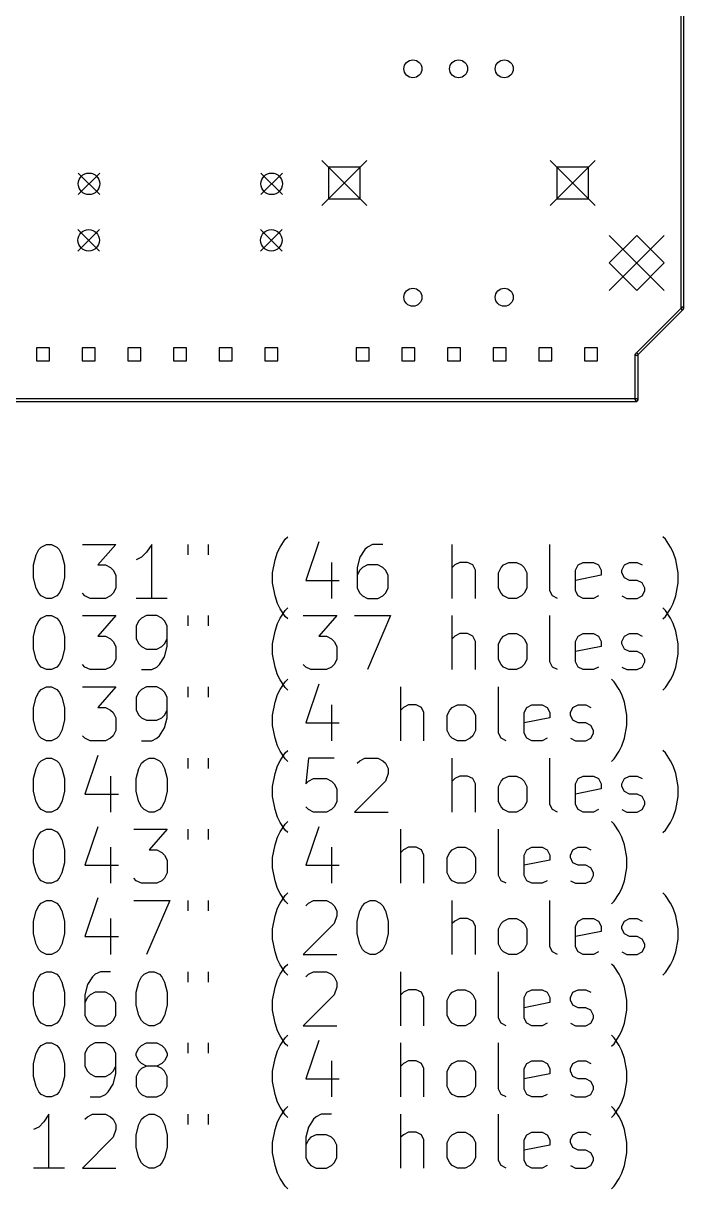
# Model space of a CAD drawing. Extents: x 108 to 190, y -170 to -37.
# Drawn here: x 142.9 to 179.7, y -170.2 to -105.4 of the extents above; entities that cross this region are included whole.
import ezdxf

# ---------------------------------------------------------------- set-up
doc = ezdxf.new("R2010")
doc.units = 0
doc.header["$MEASUREMENT"] = 0
doc.layers.add('BLACK', color=7, linetype='CONTINUOUS')

msp = doc.modelspace()

# ---------------------------------------------------------------- linework, layer by layer
at = {"layer": 'Black'}
for p, q in [((179.503, -121.285), (179.503, -88.519)), ((179.653, -121.285), (179.653, -88.519)), ((159.532, -113.05), (162.032, -115.55)), ((162.032, -113.05), (159.532, -115.55)), ((172.232, -113.05), (174.732, -115.55)), ((174.732, -113.05), (172.232, -115.55)), ((145.978, -113.745), (147.178, -114.945)), ((147.178, -113.745), (145.978, -114.945)), ((156.138, -113.745), (157.338, -114.945)), ((157.338, -113.745), (156.138, -114.945)), ((161.666, -113.416), (159.898, -113.416)), ((159.898, -113.416), (159.898, -115.184)), ((161.666, -115.184), (161.666, -113.416)), ((174.366, -113.416), (172.598, -113.416)), ((172.598, -113.416), (172.598, -115.184)), ((174.366, -115.184), (174.366, -113.416)), ((159.898, -115.184), (161.666, -115.184)), ((172.598, -115.184), (174.366, -115.184)), ((145.958, -116.885), (147.158, -118.085)), ((147.158, -116.885), (145.958, -118.085)), ((156.118, -116.885), (157.318, -118.085)), ((157.318, -116.885), (156.118, -118.085)), ((175.514, -117.221), (178.562, -120.269)), ((178.562, -117.221), (175.514, -120.269)), ((177.038, -117.221), (175.514, -118.745)), ((178.562, -118.745), (177.038, -117.221)), ((175.514, -118.745), (177.038, -120.269)), ((177.038, -120.269), (178.562, -118.745)), ((176.985, -123.772), (179.525, -121.232)), ((177.091, -123.878), (179.631, -121.338)), ((144.377, -123.466), (143.659, -123.466)), ((143.659, -123.466), (143.659, -124.184)), ((144.377, -124.184), (144.377, -123.466)), ((146.917, -123.466), (146.199, -123.466)), ((146.199, -123.466), (146.199, -124.184)), ((146.917, -124.184), (146.917, -123.466)), ((149.457, -123.466), (148.739, -123.466)), ((148.739, -123.466), (148.739, -124.184)), ((149.457, -124.184), (149.457, -123.466)), ((151.997, -123.466), (151.279, -123.466)), ((151.279, -123.466), (151.279, -124.184)), ((151.997, -124.184), (151.997, -123.466)), ((154.537, -123.466), (153.819, -123.466)), ((153.819, -123.466), (153.819, -124.184)), ((154.537, -124.184), (154.537, -123.466)), ((157.077, -123.466), (156.359, -123.466)), ((156.359, -123.466), (156.359, -124.184)), ((157.077, -124.184), (157.077, -123.466)), ((162.157, -123.466), (161.439, -123.466)), ((161.439, -123.466), (161.439, -124.184)), ((162.157, -124.184), (162.157, -123.466)), ((164.697, -123.466), (163.979, -123.466)), ((163.979, -123.466), (163.979, -124.184)), ((164.697, -124.184), (164.697, -123.466)), ((167.237, -123.466), (166.519, -123.466)), ((166.519, -123.466), (166.519, -124.184)), ((167.237, -124.184), (167.237, -123.466)), ((169.777, -123.466), (169.059, -123.466)), ((169.059, -123.466), (169.059, -124.184)), ((169.777, -124.184), (169.777, -123.466)), ((172.317, -123.466), (171.599, -123.466)), ((171.599, -123.466), (171.599, -124.184)), ((172.317, -124.184), (172.317, -123.466)), ((174.857, -123.466), (174.139, -123.466)), ((174.139, -123.466), (174.139, -124.184)), ((174.857, -124.184), (174.857, -123.466)), ((143.659, -124.184), (144.377, -124.184)), ((146.199, -124.184), (146.917, -124.184)), ((148.739, -124.184), (149.457, -124.184)), ((151.279, -124.184), (151.997, -124.184)), ((153.819, -124.184), (154.537, -124.184)), ((156.359, -124.184), (157.077, -124.184)), ((161.439, -124.184), (162.157, -124.184)), ((163.979, -124.184), (164.697, -124.184)), ((166.519, -124.184), (167.237, -124.184)), ((169.059, -124.184), (169.777, -124.184)), ((171.599, -124.184), (172.317, -124.184)), ((174.139, -124.184), (174.857, -124.184)), ((176.963, -126.365), (176.963, -123.825)), ((177.113, -126.365), (177.113, -123.825)), ((110.998, -126.29), (177.038, -126.29)), ((110.998, -126.44), (177.038, -126.44)), ((157.209, -134.54), (157.494, -134.111)), ((157.494, -134.111), (157.637, -133.969)), ((178.637, -134.111), (178.494, -133.969)), ((178.923, -134.54), (178.637, -134.111)), ((143.637, -134.969), (143.78, -134.683)), ((143.78, -134.683), (143.923, -134.54)), ((143.923, -134.54), (144.209, -134.397)), ((144.209, -134.397), (144.494, -134.397)), ((144.494, -134.397), (144.78, -134.54)), ((144.78, -134.54), (144.923, -134.683)), ((144.923, -134.683), (145.066, -134.969)), ((146.209, -134.397), (148.066, -134.397)), ((148.066, -134.397), (147.066, -135.54)), ((150.066, -134.397), (149.78, -134.826)), ((150.066, -137.397), (150.066, -134.397)), ((152.066, -134.397), (152.066, -134.969)), ((153.209, -134.397), (153.209, -134.969)), ((157.066, -134.826), (157.209, -134.54)), ((159.352, -134.254), (158.637, -136.397)), ((161.923, -134.683), (161.637, -135.111)), ((162.066, -134.54), (161.923, -134.683)), ((162.352, -134.397), (162.066, -134.54)), ((162.923, -134.397), (162.352, -134.397)), ((166.78, -137.397), (166.78, -134.397)), ((172.209, -136.969), (172.209, -134.397)), ((179.066, -134.826), (178.923, -134.54)), ((143.494, -135.54), (143.637, -134.969)), ((145.066, -134.969), (145.209, -135.54)), ((149.494, -135.111), (149.209, -135.254)), ((149.78, -134.826), (149.494, -135.111)), ((156.78, -135.969), (156.923, -135.254)), ((156.923, -135.254), (157.066, -134.826)), ((160.066, -135.397), (160.066, -137.397)), ((161.637, -135.111), (161.494, -135.683)), ((167.209, -135.397), (166.923, -135.54)), ((167.637, -135.397), (167.209, -135.397)), ((167.923, -135.54), (167.637, -135.397)), ((169.637, -135.54), (169.923, -135.397)), ((169.923, -135.397), (170.352, -135.397)), ((170.352, -135.397), (170.637, -135.54)), ((173.78, -135.54), (174.066, -135.397)), ((174.066, -135.397), (174.637, -135.397)), ((174.637, -135.397), (174.923, -135.54)), ((176.352, -135.54), (176.637, -135.397)), ((176.637, -135.397), (177.066, -135.397)), ((177.066, -135.397), (177.352, -135.54)), ((179.209, -135.254), (179.066, -134.826)), ((179.352, -135.969), (179.209, -135.254)), ((143.494, -136.254), (143.494, -135.54)), ((145.209, -135.54), (145.209, -136.254)), ((147.066, -135.54), (147.494, -135.54)), ((147.494, -135.54), (147.78, -135.683)), ((147.78, -135.683), (147.923, -135.826)), ((147.923, -135.826), (148.066, -136.111)), ((156.78, -136.54), (156.78, -135.969)), ((161.494, -135.683), (161.494, -136.826)), ((161.637, -135.826), (161.494, -136.111)), ((161.78, -135.683), (161.637, -135.826)), ((162.066, -135.54), (161.78, -135.683)), ((162.637, -135.54), (162.066, -135.54)), ((162.923, -135.683), (162.637, -135.54)), ((163.066, -135.826), (162.923, -135.683)), ((163.209, -136.111), (163.066, -135.826)), ((166.923, -135.54), (166.78, -135.683)), ((168.066, -135.826), (167.923, -135.54)), ((168.066, -137.397), (168.066, -135.826)), ((169.352, -135.969), (169.494, -135.683)), ((169.352, -136.826), (169.352, -135.969)), ((169.494, -135.683), (169.637, -135.54)), ((170.637, -135.54), (170.78, -135.683)), ((170.78, -135.683), (170.923, -135.969)), ((170.923, -135.969), (170.923, -136.826)), ((173.637, -135.826), (173.78, -135.54)), ((173.637, -136.969), (173.637, -135.826)), ((174.923, -135.54), (175.066, -135.826)), ((175.066, -135.826), (175.066, -136.111)), ((176.209, -135.826), (176.352, -135.54)), ((176.209, -135.969), (176.209, -135.826)), ((176.352, -136.254), (176.209, -135.969)), ((179.352, -136.54), (179.352, -135.969)), ((143.637, -136.826), (143.494, -136.254)), ((145.209, -136.254), (145.066, -136.826)), ((148.066, -136.111), (148.066, -136.826)), ((156.923, -137.254), (156.78, -136.54)), ((158.637, -136.397), (160.494, -136.397)), ((163.209, -136.826), (163.209, -136.111)), ((175.066, -136.111), (173.637, -136.397)), ((176.637, -136.397), (176.352, -136.254)), ((177.066, -136.397), (176.637, -136.397)), ((177.352, -136.54), (177.066, -136.397)), ((177.494, -136.826), (177.352, -136.54)), ((179.209, -137.254), (179.352, -136.54)), ((143.78, -137.111), (143.637, -136.826)), ((143.923, -137.254), (143.78, -137.111)), ((144.209, -137.397), (143.923, -137.254)), ((144.78, -137.254), (144.494, -137.397)), ((144.923, -137.111), (144.78, -137.254)), ((145.066, -136.826), (144.923, -137.111)), ((146.352, -137.254), (146.209, -137.111)), ((146.637, -137.397), (146.352, -137.254)), ((147.78, -137.254), (147.494, -137.397)), ((147.923, -137.111), (147.78, -137.254)), ((148.066, -136.826), (147.923, -137.111)), ((157.066, -137.683), (156.923, -137.254)), ((161.494, -136.826), (161.637, -137.111)), ((161.637, -137.111), (161.78, -137.254)), ((161.78, -137.254), (162.066, -137.397)), ((162.637, -137.397), (162.923, -137.254)), ((162.923, -137.254), (163.066, -137.111)), ((163.066, -137.111), (163.209, -136.826)), ((169.494, -137.111), (169.352, -136.826)), ((169.637, -137.254), (169.494, -137.111)), ((169.923, -137.397), (169.637, -137.254)), ((170.637, -137.254), (170.352, -137.397)), ((170.78, -137.111), (170.637, -137.254)), ((170.923, -136.826), (170.78, -137.111)), ((172.352, -137.254), (172.209, -136.969)), ((172.637, -137.397), (172.352, -137.254)), ((173.78, -137.254), (173.637, -136.969)), ((174.066, -137.397), (173.78, -137.254)), ((174.923, -137.254), (174.637, -137.397)), ((176.209, -137.254), (176.494, -137.397)), ((177.066, -137.397), (177.352, -137.254)), ((177.352, -137.254), (177.494, -136.969)), ((177.494, -136.969), (177.494, -136.826)), ((179.066, -137.683), (179.209, -137.254)), ((144.494, -137.397), (144.209, -137.397)), ((147.494, -137.397), (146.637, -137.397)), ((150.923, -137.397), (149.209, -137.397)), ((157.209, -137.969), (157.066, -137.683)), ((157.494, -138.397), (157.209, -137.969)), ((157.494, -138.071), (157.637, -137.929)), ((162.066, -137.397), (162.637, -137.397)), ((170.352, -137.397), (169.923, -137.397)), ((174.637, -137.397), (174.066, -137.397)), ((176.494, -137.397), (177.066, -137.397)), ((178.637, -138.071), (178.494, -137.929)), ((178.637, -138.397), (178.923, -137.969)), ((178.923, -137.969), (179.066, -137.683)), ((143.637, -138.929), (143.78, -138.643)), ((143.78, -138.643), (143.923, -138.5)), ((143.923, -138.5), (144.209, -138.357)), ((144.209, -138.357), (144.494, -138.357)), ((144.494, -138.357), (144.78, -138.5)), ((144.78, -138.5), (144.923, -138.643)), ((144.923, -138.643), (145.066, -138.929)), ((146.209, -138.357), (148.066, -138.357)), ((148.066, -138.357), (147.066, -139.5)), ((149.352, -138.643), (149.209, -138.929)), ((149.494, -138.5), (149.352, -138.643)), ((149.78, -138.357), (149.494, -138.5)), ((150.352, -138.357), (149.78, -138.357)), ((150.637, -138.5), (150.352, -138.357)), ((150.78, -138.643), (150.637, -138.5)), ((150.923, -138.929), (150.78, -138.643)), ((152.066, -138.357), (152.066, -138.929)), ((153.209, -138.357), (153.209, -138.929)), ((157.066, -138.786), (157.209, -138.5)), ((157.209, -138.5), (157.494, -138.071)), ((157.637, -138.54), (157.494, -138.397)), ((158.494, -138.357), (160.352, -138.357)), ((160.352, -138.357), (159.352, -139.5)), ((161.352, -138.357), (163.352, -138.357)), ((163.352, -138.357), (162.066, -141.357)), ((166.78, -141.357), (166.78, -138.357)), ((172.209, -140.929), (172.209, -138.357)), ((178.494, -138.54), (178.637, -138.397)), ((178.923, -138.5), (178.637, -138.071)), ((179.066, -138.786), (178.923, -138.5)), ((143.494, -139.5), (143.637, -138.929)), ((145.066, -138.929), (145.209, -139.5)), ((149.209, -138.929), (149.209, -139.643)), ((150.923, -140.071), (150.923, -138.929)), ((156.78, -139.929), (156.923, -139.214)), ((156.923, -139.214), (157.066, -138.786)), ((179.209, -139.214), (179.066, -138.786)), ((179.352, -139.929), (179.209, -139.214)), ((143.494, -140.214), (143.494, -139.5)), ((145.209, -139.5), (145.209, -140.214)), ((147.066, -139.5), (147.494, -139.5)), ((147.494, -139.5), (147.78, -139.643)), ((147.78, -139.643), (147.923, -139.786)), ((147.923, -139.786), (148.066, -140.071)), ((149.209, -139.643), (149.352, -139.929)), ((149.352, -139.929), (149.494, -140.071)), ((150.637, -140.071), (150.78, -139.929)), ((150.78, -139.929), (150.923, -139.643)), ((156.78, -140.5), (156.78, -139.929)), ((159.352, -139.5), (159.78, -139.5)), ((159.78, -139.5), (160.066, -139.643)), ((160.066, -139.643), (160.209, -139.786)), ((160.209, -139.786), (160.352, -140.071)), ((166.923, -139.5), (166.78, -139.643)), ((167.209, -139.357), (166.923, -139.5)), ((167.637, -139.357), (167.209, -139.357)), ((167.923, -139.5), (167.637, -139.357)), ((168.066, -139.786), (167.923, -139.5)), ((168.066, -141.357), (168.066, -139.786)), ((169.352, -139.929), (169.494, -139.643)), ((169.352, -140.786), (169.352, -139.929)), ((169.494, -139.643), (169.637, -139.5)), ((169.637, -139.5), (169.923, -139.357)), ((169.923, -139.357), (170.352, -139.357)), ((170.352, -139.357), (170.637, -139.5)), ((170.637, -139.5), (170.78, -139.643)), ((170.78, -139.643), (170.923, -139.929)), ((170.923, -139.929), (170.923, -140.786)), ((173.637, -139.786), (173.78, -139.5)), ((173.637, -140.929), (173.637, -139.786)), ((173.78, -139.5), (174.066, -139.357)), ((174.066, -139.357), (174.637, -139.357)), ((174.637, -139.357), (174.923, -139.5)), ((174.923, -139.5), (175.066, -139.786)), ((175.066, -139.786), (175.066, -140.071)), ((176.209, -139.786), (176.352, -139.5)), ((176.209, -139.929), (176.209, -139.786)), ((176.352, -140.214), (176.209, -139.929)), ((176.352, -139.5), (176.637, -139.357)), ((176.637, -139.357), (177.066, -139.357)), ((177.066, -139.357), (177.352, -139.5)), ((179.352, -140.5), (179.352, -139.929)), ((143.637, -140.786), (143.494, -140.214)), ((145.209, -140.214), (145.066, -140.786)), ((148.066, -140.071), (148.066, -140.786)), ((149.494, -140.071), (149.78, -140.214)), ((149.78, -140.214), (150.352, -140.214)), ((150.352, -140.214), (150.637, -140.071)), ((150.78, -140.643), (150.923, -140.071)), ((156.923, -141.214), (156.78, -140.5)), ((160.352, -140.071), (160.352, -140.786)), ((175.066, -140.071), (173.637, -140.357)), ((176.637, -140.357), (176.352, -140.214)), ((177.066, -140.357), (176.637, -140.357)), ((177.352, -140.5), (177.066, -140.357)), ((177.494, -140.786), (177.352, -140.5)), ((179.209, -141.214), (179.352, -140.5)), ((143.78, -141.071), (143.637, -140.786)), ((143.923, -141.214), (143.78, -141.071)), ((144.209, -141.357), (143.923, -141.214)), ((144.78, -141.214), (144.494, -141.357)), ((144.923, -141.071), (144.78, -141.214)), ((145.066, -140.786), (144.923, -141.071)), ((146.352, -141.214), (146.209, -141.071)), ((146.637, -141.357), (146.352, -141.214)), ((147.78, -141.214), (147.494, -141.357)), ((147.923, -141.071), (147.78, -141.214)), ((148.066, -140.786), (147.923, -141.071)), ((150.066, -141.357), (150.352, -141.214)), ((150.352, -141.214), (150.494, -141.071)), ((150.494, -141.071), (150.78, -140.643)), ((157.066, -141.643), (156.923, -141.214)), ((158.637, -141.214), (158.494, -141.071)), ((158.923, -141.357), (158.637, -141.214)), ((160.066, -141.214), (159.78, -141.357)), ((160.209, -141.071), (160.066, -141.214)), ((160.352, -140.786), (160.209, -141.071)), ((169.494, -141.071), (169.352, -140.786)), ((169.637, -141.214), (169.494, -141.071)), ((169.923, -141.357), (169.637, -141.214)), ((170.637, -141.214), (170.352, -141.357)), ((170.78, -141.071), (170.637, -141.214)), ((170.923, -140.786), (170.78, -141.071)), ((172.352, -141.214), (172.209, -140.929)), ((172.637, -141.357), (172.352, -141.214)), ((173.78, -141.214), (173.637, -140.929)), ((174.066, -141.357), (173.78, -141.214)), ((174.923, -141.214), (174.637, -141.357)), ((176.209, -141.214), (176.494, -141.357)), ((177.066, -141.357), (177.352, -141.214)), ((177.352, -141.214), (177.494, -140.929)), ((177.494, -140.929), (177.494, -140.786)), ((179.066, -141.643), (179.209, -141.214)), ((144.494, -141.357), (144.209, -141.357)), ((147.494, -141.357), (146.637, -141.357)), ((149.494, -141.357), (150.066, -141.357)), ((157.209, -141.929), (157.066, -141.643)), ((157.494, -142.031), (157.637, -141.889)), ((159.78, -141.357), (158.923, -141.357)), ((170.352, -141.357), (169.923, -141.357)), ((174.637, -141.357), (174.066, -141.357)), ((175.78, -142.031), (175.637, -141.889)), ((176.494, -141.357), (177.066, -141.357)), ((178.923, -141.929), (179.066, -141.643)), ((143.78, -142.603), (143.923, -142.46)), ((143.923, -142.46), (144.209, -142.317)), ((144.209, -142.317), (144.494, -142.317)), ((144.494, -142.317), (144.78, -142.46)), ((144.78, -142.46), (144.923, -142.603)), ((146.209, -142.317), (148.066, -142.317)), ((148.066, -142.317), (147.066, -143.46)), ((149.494, -142.46), (149.352, -142.603)), ((149.78, -142.317), (149.494, -142.46)), ((150.352, -142.317), (149.78, -142.317)), ((150.637, -142.46), (150.352, -142.317)), ((150.78, -142.603), (150.637, -142.46)), ((152.066, -142.317), (152.066, -142.889)), ((153.209, -142.317), (153.209, -142.889)), ((157.066, -142.746), (157.209, -142.46)), ((157.494, -142.357), (157.209, -141.929)), ((157.209, -142.46), (157.494, -142.031)), ((157.637, -142.5), (157.494, -142.357)), ((159.352, -142.174), (158.637, -144.317)), ((163.923, -145.317), (163.923, -142.317)), ((169.352, -144.889), (169.352, -142.317)), ((176.066, -142.46), (175.78, -142.031)), ((176.209, -142.746), (176.066, -142.46)), ((178.494, -142.5), (178.637, -142.357)), ((178.637, -142.357), (178.923, -141.929)), ((143.494, -143.46), (143.637, -142.889)), ((143.637, -142.889), (143.78, -142.603)), ((144.923, -142.603), (145.066, -142.889)), ((145.066, -142.889), (145.209, -143.46)), ((149.352, -142.603), (149.209, -142.889)), ((149.209, -142.889), (149.209, -143.603)), ((150.923, -142.889), (150.78, -142.603)), ((150.923, -144.031), (150.923, -142.889)), ((156.78, -143.889), (156.923, -143.174)), ((156.923, -143.174), (157.066, -142.746)), ((176.352, -143.174), (176.209, -142.746)), ((176.494, -143.889), (176.352, -143.174)), ((143.494, -144.174), (143.494, -143.46)), ((145.209, -143.46), (145.209, -144.174)), ((147.066, -143.46), (147.494, -143.46)), ((147.494, -143.46), (147.78, -143.603)), ((147.78, -143.603), (147.923, -143.746)), ((147.923, -143.746), (148.066, -144.031)), ((149.209, -143.603), (149.352, -143.889)), ((150.78, -143.889), (150.923, -143.603)), ((160.066, -143.317), (160.066, -145.317)), ((164.066, -143.46), (163.923, -143.603)), ((164.352, -143.317), (164.066, -143.46)), ((164.78, -143.317), (164.352, -143.317)), ((165.066, -143.46), (164.78, -143.317)), ((165.209, -143.746), (165.066, -143.46)), ((165.209, -145.317), (165.209, -143.746)), ((166.494, -143.889), (166.637, -143.603)), ((166.637, -143.603), (166.78, -143.46)), ((166.78, -143.46), (167.066, -143.317)), ((167.066, -143.317), (167.494, -143.317)), ((167.494, -143.317), (167.78, -143.46)), ((167.78, -143.46), (167.923, -143.603)), ((167.923, -143.603), (168.066, -143.889)), ((170.78, -143.746), (170.923, -143.46)), ((170.78, -144.889), (170.78, -143.746)), ((170.923, -143.46), (171.209, -143.317)), ((171.209, -143.317), (171.78, -143.317)), ((171.78, -143.317), (172.066, -143.46)), ((172.066, -143.46), (172.209, -143.746)), ((172.209, -143.746), (172.209, -144.031)), ((173.352, -143.746), (173.494, -143.46)), ((173.352, -143.889), (173.352, -143.746)), ((173.494, -143.46), (173.78, -143.317)), ((173.78, -143.317), (174.209, -143.317)), ((174.209, -143.317), (174.494, -143.46)), ((143.637, -144.746), (143.494, -144.174)), ((145.209, -144.174), (145.066, -144.746)), ((148.066, -144.031), (148.066, -144.746)), ((149.352, -143.889), (149.494, -144.031)), ((149.494, -144.031), (149.78, -144.174)), ((149.78, -144.174), (150.352, -144.174)), ((150.352, -144.174), (150.637, -144.031)), ((150.637, -144.031), (150.78, -143.889)), ((150.78, -144.603), (150.923, -144.031)), ((156.78, -144.46), (156.78, -143.889)), ((156.923, -145.174), (156.78, -144.46)), ((158.637, -144.317), (160.494, -144.317)), ((166.494, -144.746), (166.494, -143.889)), ((168.066, -143.889), (168.066, -144.746)), ((172.209, -144.031), (170.78, -144.317)), ((173.494, -144.174), (173.352, -143.889)), ((173.78, -144.317), (173.494, -144.174)), ((174.209, -144.317), (173.78, -144.317)), ((174.494, -144.46), (174.209, -144.317)), ((174.637, -144.746), (174.494, -144.46)), ((176.352, -145.174), (176.494, -144.46)), ((176.494, -144.46), (176.494, -143.889)), ((143.78, -145.031), (143.637, -144.746)), ((143.923, -145.174), (143.78, -145.031)), ((144.923, -145.031), (144.78, -145.174)), ((145.066, -144.746), (144.923, -145.031)), ((146.352, -145.174), (146.209, -145.031)), ((147.923, -145.031), (147.78, -145.174)), ((148.066, -144.746), (147.923, -145.031)), ((150.352, -145.174), (150.494, -145.031)), ((150.494, -145.031), (150.78, -144.603)), ((166.637, -145.031), (166.494, -144.746)), ((166.78, -145.174), (166.637, -145.031)), ((167.923, -145.031), (167.78, -145.174)), ((168.066, -144.746), (167.923, -145.031)), ((169.494, -145.174), (169.352, -144.889)), ((170.923, -145.174), (170.78, -144.889)), ((174.494, -145.174), (174.637, -144.889)), ((174.637, -144.889), (174.637, -144.746)), ((144.209, -145.317), (143.923, -145.174)), ((144.494, -145.317), (144.209, -145.317)), ((144.78, -145.174), (144.494, -145.317)), ((146.637, -145.317), (146.352, -145.174)), ((147.494, -145.317), (146.637, -145.317)), ((147.78, -145.174), (147.494, -145.317)), ((149.494, -145.317), (150.066, -145.317)), ((150.066, -145.317), (150.352, -145.174)), ((157.066, -145.603), (156.923, -145.174)), ((157.209, -145.889), (157.066, -145.603)), ((167.066, -145.317), (166.78, -145.174)), ((167.494, -145.317), (167.066, -145.317)), ((167.78, -145.174), (167.494, -145.317)), ((169.78, -145.317), (169.494, -145.174)), ((171.209, -145.317), (170.923, -145.174)), ((171.78, -145.317), (171.209, -145.317)), ((172.066, -145.174), (171.78, -145.317)), ((173.352, -145.174), (173.637, -145.317)), ((173.637, -145.317), (174.209, -145.317)), ((174.209, -145.317), (174.494, -145.174)), ((176.066, -145.889), (176.209, -145.603)), ((176.209, -145.603), (176.352, -145.174)), ((143.78, -146.563), (143.923, -146.42)), ((143.923, -146.42), (144.209, -146.277)), ((144.209, -146.277), (144.494, -146.277)), ((144.494, -146.277), (144.78, -146.42)), ((144.78, -146.42), (144.923, -146.563)), ((147.066, -146.134), (146.352, -148.277)), ((149.494, -146.563), (149.637, -146.42)), ((149.637, -146.42), (149.923, -146.277)), ((149.923, -146.277), (150.209, -146.277)), ((150.209, -146.277), (150.494, -146.42)), ((150.494, -146.42), (150.637, -146.563)), ((152.066, -146.277), (152.066, -146.849)), ((153.209, -146.277), (153.209, -146.849)), ((157.066, -146.706), (157.209, -146.42)), ((157.494, -146.317), (157.209, -145.889)), ((157.209, -146.42), (157.494, -145.991)), ((157.494, -145.991), (157.637, -145.849)), ((157.637, -146.46), (157.494, -146.317)), ((158.78, -146.277), (158.637, -147.706)), ((160.209, -146.277), (158.78, -146.277)), ((161.494, -146.563), (161.637, -146.42)), ((161.637, -146.42), (161.923, -146.277)), ((161.923, -146.277), (162.637, -146.277)), ((162.637, -146.277), (162.923, -146.42)), ((162.923, -146.42), (163.066, -146.563)), ((166.78, -149.277), (166.78, -146.277)), ((172.209, -148.849), (172.209, -146.277)), ((175.637, -146.46), (175.78, -146.317)), ((175.78, -146.317), (176.066, -145.889)), ((178.637, -145.991), (178.494, -145.849)), ((178.923, -146.42), (178.637, -145.991)), ((179.066, -146.706), (178.923, -146.42)), ((143.494, -147.42), (143.637, -146.849)), ((143.637, -146.849), (143.78, -146.563)), ((144.923, -146.563), (145.066, -146.849)), ((145.066, -146.849), (145.209, -147.42)), ((149.209, -147.42), (149.352, -146.849)), ((149.352, -146.849), (149.494, -146.563)), ((150.637, -146.563), (150.78, -146.849)), ((150.78, -146.849), (150.923, -147.42)), ((156.923, -147.134), (157.066, -146.706)), ((163.066, -146.563), (163.209, -146.849)), ((163.209, -146.849), (163.209, -147.134)), ((179.209, -147.134), (179.066, -146.706)), ((143.494, -148.134), (143.494, -147.42)), ((145.209, -147.42), (145.209, -148.134)), ((147.78, -147.277), (147.78, -149.277)), ((149.209, -148.134), (149.209, -147.42)), ((150.923, -147.42), (150.923, -148.134)), ((156.78, -147.849), (156.923, -147.134)), ((158.637, -147.706), (158.78, -147.563)), ((158.78, -147.563), (159.066, -147.42)), ((159.066, -147.42), (159.78, -147.42)), ((159.78, -147.42), (160.066, -147.563)), ((160.066, -147.563), (160.209, -147.706)), ((160.209, -147.706), (160.352, -147.991)), ((163.066, -147.563), (161.352, -149.277)), ((163.209, -147.134), (163.066, -147.563)), ((166.923, -147.42), (166.78, -147.563)), ((167.209, -147.277), (166.923, -147.42)), ((167.637, -147.277), (167.209, -147.277)), ((167.923, -147.42), (167.637, -147.277)), ((168.066, -147.706), (167.923, -147.42)), ((168.066, -149.277), (168.066, -147.706)), ((169.352, -147.849), (169.494, -147.563)), ((169.494, -147.563), (169.637, -147.42)), ((169.637, -147.42), (169.923, -147.277)), ((169.923, -147.277), (170.352, -147.277)), ((170.352, -147.277), (170.637, -147.42)), ((170.637, -147.42), (170.78, -147.563)), ((170.78, -147.563), (170.923, -147.849)), ((173.637, -147.706), (173.78, -147.42)), ((173.637, -148.849), (173.637, -147.706)), ((173.78, -147.42), (174.066, -147.277)), ((174.066, -147.277), (174.637, -147.277)), ((174.637, -147.277), (174.923, -147.42)), ((174.923, -147.42), (175.066, -147.706)), ((175.066, -147.706), (175.066, -147.991)), ((176.209, -147.706), (176.352, -147.42)), ((176.209, -147.849), (176.209, -147.706)), ((176.352, -147.42), (176.637, -147.277)), ((176.637, -147.277), (177.066, -147.277)), ((177.066, -147.277), (177.352, -147.42)), ((179.352, -147.849), (179.209, -147.134)), ((143.637, -148.706), (143.494, -148.134)), ((145.209, -148.134), (145.066, -148.706)), ((146.352, -148.277), (148.209, -148.277)), ((149.352, -148.706), (149.209, -148.134)), ((150.923, -148.134), (150.78, -148.706)), ((156.78, -148.42), (156.78, -147.849)), ((160.352, -147.991), (160.352, -148.706)), ((169.352, -148.706), (169.352, -147.849)), ((170.923, -147.849), (170.923, -148.706)), ((175.066, -147.991), (173.637, -148.277)), ((176.352, -148.134), (176.209, -147.849)), ((176.637, -148.277), (176.352, -148.134)), ((177.066, -148.277), (176.637, -148.277)), ((177.352, -148.42), (177.066, -148.277)), ((179.352, -148.42), (179.352, -147.849)), ((143.78, -148.991), (143.637, -148.706)), ((143.923, -149.134), (143.78, -148.991)), ((144.923, -148.991), (144.78, -149.134)), ((145.066, -148.706), (144.923, -148.991)), ((149.494, -148.991), (149.352, -148.706)), ((149.637, -149.134), (149.494, -148.991)), ((150.637, -148.991), (150.494, -149.134)), ((150.78, -148.706), (150.637, -148.991)), ((156.923, -149.134), (156.78, -148.42)), ((158.78, -149.134), (158.637, -148.991)), ((160.209, -148.991), (160.066, -149.134)), ((160.352, -148.706), (160.209, -148.991)), ((169.494, -148.991), (169.352, -148.706)), ((169.637, -149.134), (169.494, -148.991)), ((170.78, -148.991), (170.637, -149.134)), ((170.923, -148.706), (170.78, -148.991)), ((172.352, -149.134), (172.209, -148.849)), ((173.78, -149.134), (173.637, -148.849)), ((177.494, -148.706), (177.352, -148.42)), ((177.352, -149.134), (177.494, -148.849)), ((177.494, -148.849), (177.494, -148.706)), ((179.209, -149.134), (179.352, -148.42)), ((144.209, -149.277), (143.923, -149.134)), ((144.494, -149.277), (144.209, -149.277)), ((144.78, -149.134), (144.494, -149.277)), ((149.923, -149.277), (149.637, -149.134)), ((150.209, -149.277), (149.923, -149.277)), ((150.494, -149.134), (150.209, -149.277)), ((157.066, -149.563), (156.923, -149.134)), ((157.209, -149.849), (157.066, -149.563)), ((159.066, -149.277), (158.78, -149.134)), ((159.78, -149.277), (159.066, -149.277)), ((160.066, -149.134), (159.78, -149.277)), ((161.352, -149.277), (163.209, -149.277)), ((169.923, -149.277), (169.637, -149.134)), ((170.352, -149.277), (169.923, -149.277)), ((170.637, -149.134), (170.352, -149.277)), ((172.637, -149.277), (172.352, -149.134)), ((174.066, -149.277), (173.78, -149.134)), ((174.637, -149.277), (174.066, -149.277)), ((174.923, -149.134), (174.637, -149.277)), ((176.209, -149.134), (176.494, -149.277)), ((176.494, -149.277), (177.066, -149.277)), ((177.066, -149.277), (177.352, -149.134)), ((178.923, -149.849), (179.066, -149.563)), ((179.066, -149.563), (179.209, -149.134)), ((143.923, -150.38), (144.209, -150.237)), ((144.209, -150.237), (144.494, -150.237)), ((144.494, -150.237), (144.78, -150.38)), ((147.066, -150.094), (146.352, -152.237)), ((149.066, -150.237), (150.923, -150.237)), ((150.923, -150.237), (149.923, -151.38)), ((152.066, -150.237), (152.066, -150.809)), ((153.209, -150.237), (153.209, -150.809)), ((157.494, -150.277), (157.209, -149.849)), ((157.209, -150.38), (157.494, -149.951)), ((157.494, -149.951), (157.637, -149.809)), ((157.637, -150.42), (157.494, -150.277)), ((159.352, -150.094), (158.637, -152.237)), ((163.923, -153.237), (163.923, -150.237)), ((169.352, -152.809), (169.352, -150.237)), ((175.78, -149.951), (175.637, -149.809)), ((176.066, -150.38), (175.78, -149.951)), ((178.494, -150.42), (178.637, -150.277)), ((178.637, -150.277), (178.923, -149.849)), ((143.494, -151.38), (143.637, -150.809)), ((143.637, -150.809), (143.78, -150.523)), ((143.78, -150.523), (143.923, -150.38)), ((144.78, -150.38), (144.923, -150.523)), ((144.923, -150.523), (145.066, -150.809)), ((145.066, -150.809), (145.209, -151.38)), ((156.923, -151.094), (157.066, -150.666)), ((157.066, -150.666), (157.209, -150.38)), ((176.209, -150.666), (176.066, -150.38)), ((176.352, -151.094), (176.209, -150.666)), ((143.494, -152.094), (143.494, -151.38)), ((145.209, -151.38), (145.209, -152.094)), ((147.78, -151.237), (147.78, -153.237)), ((149.923, -151.38), (150.352, -151.38)), ((150.352, -151.38), (150.637, -151.523)), ((150.637, -151.523), (150.78, -151.666)), ((156.78, -151.809), (156.923, -151.094)), ((160.066, -151.237), (160.066, -153.237)), ((164.066, -151.38), (163.923, -151.523)), ((164.352, -151.237), (164.066, -151.38)), ((164.78, -151.237), (164.352, -151.237)), ((165.066, -151.38), (164.78, -151.237)), ((165.209, -151.666), (165.066, -151.38)), ((166.494, -151.809), (166.637, -151.523)), ((166.637, -151.523), (166.78, -151.38)), ((166.78, -151.38), (167.066, -151.237)), ((167.066, -151.237), (167.494, -151.237)), ((167.494, -151.237), (167.78, -151.38)), ((167.78, -151.38), (167.923, -151.523)), ((167.923, -151.523), (168.066, -151.809)), ((170.78, -151.666), (170.923, -151.38)), ((170.923, -151.38), (171.209, -151.237)), ((171.209, -151.237), (171.78, -151.237)), ((171.78, -151.237), (172.066, -151.38)), ((172.066, -151.38), (172.209, -151.666)), ((173.352, -151.666), (173.494, -151.38)), ((173.494, -151.38), (173.78, -151.237)), ((173.78, -151.237), (174.209, -151.237)), ((174.209, -151.237), (174.494, -151.38)), ((176.494, -151.809), (176.352, -151.094)), ((143.637, -152.666), (143.494, -152.094)), ((145.209, -152.094), (145.066, -152.666)), ((146.352, -152.237), (148.209, -152.237)), ((150.78, -151.666), (150.923, -151.951)), ((150.923, -151.951), (150.923, -152.666)), ((156.78, -152.38), (156.78, -151.809)), ((158.637, -152.237), (160.494, -152.237)), ((165.209, -153.237), (165.209, -151.666)), ((166.494, -152.666), (166.494, -151.809)), ((168.066, -151.809), (168.066, -152.666)), ((170.78, -152.809), (170.78, -151.666)), ((172.209, -151.951), (170.78, -152.237)), ((172.209, -151.666), (172.209, -151.951)), ((173.352, -151.809), (173.352, -151.666)), ((173.494, -152.094), (173.352, -151.809)), ((173.78, -152.237), (173.494, -152.094)), ((174.209, -152.237), (173.78, -152.237)), ((174.494, -152.38), (174.209, -152.237)), ((176.494, -152.38), (176.494, -151.809)), ((143.78, -152.951), (143.637, -152.666)), ((145.066, -152.666), (144.923, -152.951)), ((150.923, -152.666), (150.78, -152.951)), ((156.923, -153.094), (156.78, -152.38)), ((166.637, -152.951), (166.494, -152.666)), ((168.066, -152.666), (167.923, -152.951)), ((169.494, -153.094), (169.352, -152.809)), ((170.923, -153.094), (170.78, -152.809)), ((174.637, -152.666), (174.494, -152.38)), ((174.494, -153.094), (174.637, -152.809)), ((174.637, -152.809), (174.637, -152.666)), ((176.352, -153.094), (176.494, -152.38)), ((143.923, -153.094), (143.78, -152.951)), ((144.209, -153.237), (143.923, -153.094)), ((144.494, -153.237), (144.209, -153.237)), ((144.78, -153.094), (144.494, -153.237)), ((144.923, -152.951), (144.78, -153.094)), ((149.209, -153.094), (149.066, -152.951)), ((149.494, -153.237), (149.209, -153.094)), ((150.352, -153.237), (149.494, -153.237)), ((150.637, -153.094), (150.352, -153.237)), ((150.78, -152.951), (150.637, -153.094)), ((157.066, -153.523), (156.923, -153.094)), ((157.209, -153.809), (157.066, -153.523)), ((166.78, -153.094), (166.637, -152.951)), ((167.066, -153.237), (166.78, -153.094)), ((167.494, -153.237), (167.066, -153.237)), ((167.78, -153.094), (167.494, -153.237)), ((167.923, -152.951), (167.78, -153.094)), ((169.78, -153.237), (169.494, -153.094)), ((171.209, -153.237), (170.923, -153.094)), ((171.78, -153.237), (171.209, -153.237)), ((172.066, -153.094), (171.78, -153.237)), ((173.352, -153.094), (173.637, -153.237)), ((173.637, -153.237), (174.209, -153.237)), ((174.209, -153.237), (174.494, -153.094)), ((176.066, -153.809), (176.209, -153.523)), ((176.209, -153.523), (176.352, -153.094)), ((143.923, -154.34), (144.209, -154.197)), ((144.209, -154.197), (144.494, -154.197)), ((144.494, -154.197), (144.78, -154.34)), ((147.066, -154.054), (146.352, -156.197)), ((149.066, -154.197), (151.066, -154.197)), ((151.066, -154.197), (149.78, -157.197)), ((152.066, -154.197), (152.066, -154.769)), ((153.209, -154.197), (153.209, -154.769)), ((157.494, -154.237), (157.209, -153.809)), ((157.209, -154.34), (157.494, -153.911)), ((157.494, -153.911), (157.637, -153.769)), ((158.78, -154.34), (159.066, -154.197)), ((159.066, -154.197), (159.78, -154.197)), ((159.78, -154.197), (160.066, -154.34)), ((161.923, -154.34), (162.209, -154.197)), ((162.209, -154.197), (162.494, -154.197)), ((162.494, -154.197), (162.78, -154.34)), ((166.78, -157.197), (166.78, -154.197)), ((172.209, -156.769), (172.209, -154.197)), ((175.78, -154.237), (176.066, -153.809)), ((178.637, -153.911), (178.494, -153.769)), ((178.923, -154.34), (178.637, -153.911)), ((143.494, -155.34), (143.637, -154.769)), ((143.637, -154.769), (143.78, -154.483)), ((143.78, -154.483), (143.923, -154.34)), ((144.78, -154.34), (144.923, -154.483)), ((144.923, -154.483), (145.066, -154.769)), ((145.066, -154.769), (145.209, -155.34)), ((156.923, -155.054), (157.066, -154.626)), ((157.066, -154.626), (157.209, -154.34)), ((157.637, -154.38), (157.494, -154.237)), ((158.637, -154.483), (158.78, -154.34)), ((160.066, -154.34), (160.209, -154.483)), ((160.209, -154.483), (160.352, -154.769)), ((160.352, -154.769), (160.352, -155.054)), ((161.494, -155.34), (161.637, -154.769)), ((161.637, -154.769), (161.78, -154.483)), ((161.78, -154.483), (161.923, -154.34)), ((162.78, -154.34), (162.923, -154.483)), ((162.923, -154.483), (163.066, -154.769)), ((163.066, -154.769), (163.209, -155.34)), ((175.637, -154.38), (175.78, -154.237)), ((179.066, -154.626), (178.923, -154.34)), ((179.209, -155.054), (179.066, -154.626)), ((143.494, -156.054), (143.494, -155.34)), ((145.209, -155.34), (145.209, -156.054)), ((147.78, -155.197), (147.78, -157.197)), ((156.78, -155.769), (156.923, -155.054)), ((160.209, -155.483), (158.494, -157.197)), ((160.352, -155.054), (160.209, -155.483)), ((161.494, -156.054), (161.494, -155.34)), ((163.209, -155.34), (163.209, -156.054)), ((166.923, -155.34), (166.78, -155.483)), ((167.209, -155.197), (166.923, -155.34)), ((167.637, -155.197), (167.209, -155.197)), ((167.923, -155.34), (167.637, -155.197)), ((168.066, -155.626), (167.923, -155.34)), ((169.352, -155.769), (169.494, -155.483)), ((169.494, -155.483), (169.637, -155.34)), ((169.637, -155.34), (169.923, -155.197)), ((169.923, -155.197), (170.352, -155.197)), ((170.352, -155.197), (170.637, -155.34)), ((170.637, -155.34), (170.78, -155.483)), ((170.78, -155.483), (170.923, -155.769)), ((173.637, -155.626), (173.78, -155.34)), ((173.78, -155.34), (174.066, -155.197)), ((174.066, -155.197), (174.637, -155.197)), ((174.637, -155.197), (174.923, -155.34)), ((174.923, -155.34), (175.066, -155.626)), ((176.209, -155.626), (176.352, -155.34)), ((176.352, -155.34), (176.637, -155.197)), ((176.637, -155.197), (177.066, -155.197)), ((177.066, -155.197), (177.352, -155.34)), ((179.352, -155.769), (179.209, -155.054)), ((143.637, -156.626), (143.494, -156.054)), ((145.209, -156.054), (145.066, -156.626)), ((156.78, -156.34), (156.78, -155.769)), ((161.637, -156.626), (161.494, -156.054)), ((163.209, -156.054), (163.066, -156.626)), ((168.066, -157.197), (168.066, -155.626)), ((169.352, -156.626), (169.352, -155.769)), ((170.923, -155.769), (170.923, -156.626)), ((173.637, -156.769), (173.637, -155.626)), ((175.066, -155.911), (173.637, -156.197)), ((175.066, -155.626), (175.066, -155.911)), ((176.209, -155.769), (176.209, -155.626)), ((176.352, -156.054), (176.209, -155.769)), ((176.637, -156.197), (176.352, -156.054)), ((179.352, -156.34), (179.352, -155.769)), ((143.78, -156.911), (143.637, -156.626)), ((145.066, -156.626), (144.923, -156.911)), ((146.352, -156.197), (148.209, -156.197)), ((156.923, -157.054), (156.78, -156.34)), ((161.78, -156.911), (161.637, -156.626)), ((163.066, -156.626), (162.923, -156.911)), ((169.494, -156.911), (169.352, -156.626)), ((170.923, -156.626), (170.78, -156.911)), ((172.352, -157.054), (172.209, -156.769)), ((173.78, -157.054), (173.637, -156.769)), ((177.066, -156.197), (176.637, -156.197)), ((177.352, -156.34), (177.066, -156.197)), ((177.494, -156.626), (177.352, -156.34)), ((177.352, -157.054), (177.494, -156.769)), ((177.494, -156.769), (177.494, -156.626)), ((179.209, -157.054), (179.352, -156.34)), ((143.923, -157.054), (143.78, -156.911)), ((144.209, -157.197), (143.923, -157.054)), ((144.494, -157.197), (144.209, -157.197)), ((144.78, -157.054), (144.494, -157.197)), ((144.923, -156.911), (144.78, -157.054)), ((157.066, -157.483), (156.923, -157.054)), ((158.494, -157.197), (160.352, -157.197)), ((161.923, -157.054), (161.78, -156.911)), ((162.209, -157.197), (161.923, -157.054)), ((162.494, -157.197), (162.209, -157.197)), ((162.78, -157.054), (162.494, -157.197)), ((162.923, -156.911), (162.78, -157.054)), ((169.637, -157.054), (169.494, -156.911)), ((169.923, -157.197), (169.637, -157.054)), ((170.352, -157.197), (169.923, -157.197)), ((170.637, -157.054), (170.352, -157.197)), ((170.78, -156.911), (170.637, -157.054)), ((172.637, -157.197), (172.352, -157.054)), ((174.066, -157.197), (173.78, -157.054)), ((174.637, -157.197), (174.066, -157.197)), ((174.923, -157.054), (174.637, -157.197)), ((176.209, -157.054), (176.494, -157.197)), ((176.494, -157.197), (177.066, -157.197)), ((177.066, -157.197), (177.352, -157.054)), ((179.066, -157.483), (179.209, -157.054)), ((157.209, -157.769), (157.066, -157.483)), ((157.494, -158.197), (157.209, -157.769)), ((157.209, -158.3), (157.494, -157.871)), ((157.494, -157.871), (157.637, -157.729)), ((175.78, -157.871), (175.637, -157.729)), ((176.066, -158.3), (175.78, -157.871)), ((178.637, -158.197), (178.923, -157.769)), ((178.923, -157.769), (179.066, -157.483)), ((143.494, -159.3), (143.637, -158.729)), ((143.637, -158.729), (143.78, -158.443)), ((143.78, -158.443), (143.923, -158.3)), ((143.923, -158.3), (144.209, -158.157)), ((144.209, -158.157), (144.494, -158.157)), ((144.494, -158.157), (144.78, -158.3)), ((144.78, -158.3), (144.923, -158.443)), ((144.923, -158.443), (145.066, -158.729)), ((145.066, -158.729), (145.209, -159.3)), ((146.78, -158.443), (146.494, -158.871)), ((146.923, -158.3), (146.78, -158.443)), ((147.209, -158.157), (146.923, -158.3)), ((147.78, -158.157), (147.209, -158.157)), ((149.209, -159.3), (149.352, -158.729)), ((149.352, -158.729), (149.494, -158.443)), ((149.494, -158.443), (149.637, -158.3)), ((149.637, -158.3), (149.923, -158.157)), ((149.923, -158.157), (150.209, -158.157)), ((150.209, -158.157), (150.494, -158.3)), ((150.494, -158.3), (150.637, -158.443)), ((150.637, -158.443), (150.78, -158.729)), ((150.78, -158.729), (150.923, -159.3)), ((152.066, -158.157), (152.066, -158.729)), ((153.209, -158.157), (153.209, -158.729)), ((156.923, -159.014), (157.066, -158.586)), ((157.066, -158.586), (157.209, -158.3)), ((157.637, -158.34), (157.494, -158.197)), ((158.637, -158.443), (158.78, -158.3)), ((158.78, -158.3), (159.066, -158.157)), ((159.066, -158.157), (159.78, -158.157)), ((159.78, -158.157), (160.066, -158.3)), ((160.066, -158.3), (160.209, -158.443)), ((160.209, -158.443), (160.352, -158.729)), ((160.352, -158.729), (160.352, -159.014)), ((163.923, -161.157), (163.923, -158.157)), ((169.352, -160.729), (169.352, -158.157)), ((176.209, -158.586), (176.066, -158.3)), ((176.352, -159.014), (176.209, -158.586)), ((178.494, -158.34), (178.637, -158.197)), ((143.494, -160.014), (143.494, -159.3)), ((145.209, -159.3), (145.209, -160.014)), ((146.494, -158.871), (146.352, -159.443)), ((146.923, -159.3), (146.637, -159.443)), ((147.494, -159.3), (146.923, -159.3)), ((147.78, -159.443), (147.494, -159.3)), ((149.209, -160.014), (149.209, -159.3)), ((150.923, -159.3), (150.923, -160.014)), ((156.78, -159.729), (156.923, -159.014)), ((160.352, -159.014), (160.209, -159.443)), ((164.066, -159.3), (163.923, -159.443)), ((164.352, -159.157), (164.066, -159.3)), ((164.78, -159.157), (164.352, -159.157)), ((165.066, -159.3), (164.78, -159.157)), ((165.209, -159.586), (165.066, -159.3)), ((166.637, -159.443), (166.78, -159.3)), ((166.78, -159.3), (167.066, -159.157)), ((167.066, -159.157), (167.494, -159.157)), ((167.494, -159.157), (167.78, -159.3)), ((167.78, -159.3), (167.923, -159.443)), ((170.78, -159.586), (170.923, -159.3)), ((170.923, -159.3), (171.209, -159.157)), ((171.209, -159.157), (171.78, -159.157)), ((171.78, -159.157), (172.066, -159.3)), ((172.066, -159.3), (172.209, -159.586)), ((173.352, -159.586), (173.494, -159.3)), ((173.494, -159.3), (173.78, -159.157)), ((173.78, -159.157), (174.209, -159.157)), ((174.209, -159.157), (174.494, -159.3)), ((176.494, -159.729), (176.352, -159.014)), ((143.637, -160.586), (143.494, -160.014)), ((145.209, -160.014), (145.066, -160.586)), ((146.352, -159.443), (146.352, -160.586)), ((146.494, -159.586), (146.352, -159.871)), ((146.637, -159.443), (146.494, -159.586)), ((147.923, -159.586), (147.78, -159.443)), ((148.066, -159.871), (147.923, -159.586)), ((148.066, -160.586), (148.066, -159.871)), ((149.352, -160.586), (149.209, -160.014)), ((150.923, -160.014), (150.78, -160.586)), ((156.78, -160.3), (156.78, -159.729)), ((160.209, -159.443), (158.494, -161.157)), ((165.209, -161.157), (165.209, -159.586)), ((166.494, -159.729), (166.637, -159.443)), ((166.494, -160.586), (166.494, -159.729)), ((167.923, -159.443), (168.066, -159.729)), ((168.066, -159.729), (168.066, -160.586)), ((170.78, -160.729), (170.78, -159.586)), ((172.209, -159.871), (170.78, -160.157)), ((172.209, -159.586), (172.209, -159.871)), ((173.352, -159.729), (173.352, -159.586)), ((173.494, -160.014), (173.352, -159.729)), ((173.78, -160.157), (173.494, -160.014)), ((176.494, -160.3), (176.494, -159.729)), ((143.78, -160.871), (143.637, -160.586)), ((145.066, -160.586), (144.923, -160.871)), ((146.352, -160.586), (146.494, -160.871)), ((147.923, -160.871), (148.066, -160.586)), ((149.494, -160.871), (149.352, -160.586)), ((150.78, -160.586), (150.637, -160.871)), ((156.923, -161.014), (156.78, -160.3)), ((166.637, -160.871), (166.494, -160.586)), ((168.066, -160.586), (167.923, -160.871)), ((174.209, -160.157), (173.78, -160.157)), ((174.494, -160.3), (174.209, -160.157)), ((174.637, -160.586), (174.494, -160.3)), ((174.637, -160.729), (174.637, -160.586)), ((176.352, -161.014), (176.494, -160.3)), ((143.923, -161.014), (143.78, -160.871)), ((144.209, -161.157), (143.923, -161.014)), ((144.494, -161.157), (144.209, -161.157)), ((144.78, -161.014), (144.494, -161.157)), ((144.923, -160.871), (144.78, -161.014)), ((146.494, -160.871), (146.637, -161.014)), ((146.637, -161.014), (146.923, -161.157)), ((146.923, -161.157), (147.494, -161.157)), ((147.494, -161.157), (147.78, -161.014)), ((147.78, -161.014), (147.923, -160.871)), ((149.637, -161.014), (149.494, -160.871)), ((149.923, -161.157), (149.637, -161.014)), ((150.209, -161.157), (149.923, -161.157)), ((150.494, -161.014), (150.209, -161.157)), ((150.637, -160.871), (150.494, -161.014)), ((157.066, -161.443), (156.923, -161.014)), ((158.494, -161.157), (160.352, -161.157)), ((166.78, -161.014), (166.637, -160.871)), ((167.066, -161.157), (166.78, -161.014)), ((167.494, -161.157), (167.066, -161.157)), ((167.78, -161.014), (167.494, -161.157)), ((167.923, -160.871), (167.78, -161.014)), ((169.494, -161.014), (169.352, -160.729)), ((169.78, -161.157), (169.494, -161.014)), ((170.923, -161.014), (170.78, -160.729)), ((171.209, -161.157), (170.923, -161.014)), ((171.78, -161.157), (171.209, -161.157)), ((172.066, -161.014), (171.78, -161.157)), ((173.352, -161.014), (173.637, -161.157)), ((173.637, -161.157), (174.209, -161.157)), ((174.209, -161.157), (174.494, -161.014)), ((174.494, -161.014), (174.637, -160.729)), ((176.209, -161.443), (176.352, -161.014)), ((157.209, -161.729), (157.066, -161.443)), ((157.494, -162.157), (157.209, -161.729)), ((157.209, -162.26), (157.494, -161.831)), ((157.494, -161.831), (157.637, -161.689)), ((159.352, -161.974), (158.637, -164.117)), ((175.78, -161.831), (175.637, -161.689)), ((175.78, -162.157), (176.066, -161.729)), ((176.066, -162.26), (175.78, -161.831)), ((176.066, -161.729), (176.209, -161.443)), ((143.637, -162.689), (143.78, -162.403)), ((143.78, -162.403), (143.923, -162.26)), ((143.923, -162.26), (144.209, -162.117)), ((144.209, -162.117), (144.494, -162.117)), ((144.494, -162.117), (144.78, -162.26)), ((144.78, -162.26), (144.923, -162.403)), ((144.923, -162.403), (145.066, -162.689)), ((146.494, -162.403), (146.352, -162.689)), ((146.637, -162.26), (146.494, -162.403)), ((146.923, -162.117), (146.637, -162.26)), ((147.494, -162.117), (146.923, -162.117)), ((147.78, -162.26), (147.494, -162.117)), ((147.923, -162.403), (147.78, -162.26)), ((148.066, -162.689), (147.923, -162.403)), ((149.209, -162.689), (149.352, -162.403)), ((149.352, -162.403), (149.494, -162.26)), ((149.494, -162.26), (149.78, -162.117)), ((149.78, -162.117), (150.352, -162.117)), ((150.352, -162.117), (150.637, -162.26)), ((150.637, -162.26), (150.78, -162.403)), ((150.78, -162.403), (150.923, -162.689)), ((152.066, -162.117), (152.066, -162.689)), ((153.209, -162.117), (153.209, -162.689)), ((156.923, -162.974), (157.066, -162.546)), ((157.066, -162.546), (157.209, -162.26)), ((157.637, -162.3), (157.494, -162.157)), ((163.923, -165.117), (163.923, -162.117)), ((169.352, -164.689), (169.352, -162.117)), ((175.637, -162.3), (175.78, -162.157)), ((176.209, -162.546), (176.066, -162.26)), ((176.352, -162.974), (176.209, -162.546)), ((143.494, -163.26), (143.637, -162.689)), ((143.494, -163.974), (143.494, -163.26)), ((145.066, -162.689), (145.209, -163.26)), ((145.209, -163.26), (145.209, -163.974)), ((146.352, -162.689), (146.352, -163.403)), ((148.066, -163.831), (148.066, -162.689)), ((149.209, -162.831), (149.209, -162.689)), ((149.352, -163.117), (149.209, -162.831)), ((149.494, -163.26), (149.352, -163.117)), ((149.78, -163.403), (149.494, -163.26)), ((150.637, -163.26), (150.352, -163.403)), ((150.78, -163.117), (150.637, -163.26)), ((150.923, -162.831), (150.78, -163.117)), ((150.923, -162.689), (150.923, -162.831)), ((156.78, -163.689), (156.923, -162.974)), ((160.066, -163.117), (160.066, -165.117)), ((164.066, -163.26), (163.923, -163.403)), ((164.352, -163.117), (164.066, -163.26)), ((164.78, -163.117), (164.352, -163.117)), ((165.066, -163.26), (164.78, -163.117)), ((165.209, -163.546), (165.066, -163.26)), ((166.637, -163.403), (166.78, -163.26)), ((166.78, -163.26), (167.066, -163.117)), ((167.066, -163.117), (167.494, -163.117)), ((167.494, -163.117), (167.78, -163.26)), ((167.78, -163.26), (167.923, -163.403)), ((170.78, -163.546), (170.923, -163.26)), ((170.923, -163.26), (171.209, -163.117)), ((171.209, -163.117), (171.78, -163.117)), ((171.78, -163.117), (172.066, -163.26)), ((172.066, -163.26), (172.209, -163.546)), ((173.352, -163.546), (173.494, -163.26)), ((173.494, -163.26), (173.78, -163.117)), ((173.78, -163.117), (174.209, -163.117)), ((174.209, -163.117), (174.494, -163.26)), ((176.494, -163.689), (176.352, -162.974)), ((146.352, -163.403), (146.494, -163.689)), ((146.494, -163.689), (146.637, -163.831)), ((146.637, -163.831), (146.923, -163.974)), ((147.494, -163.974), (147.78, -163.831)), ((147.78, -163.831), (147.923, -163.689)), ((147.923, -163.689), (148.066, -163.403)), ((147.923, -164.403), (148.066, -163.831)), ((149.352, -163.689), (149.209, -163.974)), ((149.494, -163.546), (149.352, -163.689)), ((149.78, -163.403), (149.494, -163.546)), ((150.352, -163.403), (149.78, -163.403)), ((150.637, -163.546), (150.352, -163.403)), ((150.78, -163.689), (150.637, -163.546)), ((150.923, -163.974), (150.78, -163.689)), ((156.78, -164.26), (156.78, -163.689)), ((165.209, -165.117), (165.209, -163.546)), ((166.494, -163.689), (166.637, -163.403)), ((166.494, -164.546), (166.494, -163.689)), ((167.923, -163.403), (168.066, -163.689)), ((168.066, -163.689), (168.066, -164.546)), ((170.78, -164.689), (170.78, -163.546)), ((172.209, -163.831), (170.78, -164.117)), ((172.209, -163.546), (172.209, -163.831)), ((173.352, -163.689), (173.352, -163.546)), ((173.494, -163.974), (173.352, -163.689)), ((176.494, -164.26), (176.494, -163.689)), ((143.637, -164.546), (143.494, -163.974)), ((143.78, -164.831), (143.637, -164.546)), ((145.066, -164.546), (144.923, -164.831)), ((145.209, -163.974), (145.066, -164.546)), ((146.923, -163.974), (147.494, -163.974)), ((147.637, -164.831), (147.923, -164.403)), ((149.209, -163.974), (149.209, -164.546)), ((149.209, -164.546), (149.352, -164.831)), ((150.78, -164.831), (150.923, -164.546)), ((150.923, -164.546), (150.923, -163.974)), ((156.923, -164.974), (156.78, -164.26)), ((158.637, -164.117), (160.494, -164.117)), ((166.637, -164.831), (166.494, -164.546)), ((168.066, -164.546), (167.923, -164.831)), ((173.78, -164.117), (173.494, -163.974)), ((174.209, -164.117), (173.78, -164.117)), ((174.494, -164.26), (174.209, -164.117)), ((174.637, -164.546), (174.494, -164.26)), ((174.637, -164.689), (174.637, -164.546)), ((176.352, -164.974), (176.494, -164.26)), ((143.923, -164.974), (143.78, -164.831)), ((144.209, -165.117), (143.923, -164.974)), ((144.494, -165.117), (144.209, -165.117)), ((144.78, -164.974), (144.494, -165.117)), ((144.923, -164.831), (144.78, -164.974)), ((146.637, -165.117), (147.209, -165.117)), ((147.209, -165.117), (147.494, -164.974)), ((147.494, -164.974), (147.637, -164.831)), ((149.352, -164.831), (149.494, -164.974)), ((149.494, -164.974), (149.78, -165.117)), ((149.78, -165.117), (150.352, -165.117)), ((150.352, -165.117), (150.637, -164.974)), ((150.637, -164.974), (150.78, -164.831)), ((157.066, -165.403), (156.923, -164.974)), ((166.78, -164.974), (166.637, -164.831)), ((167.066, -165.117), (166.78, -164.974)), ((167.494, -165.117), (167.066, -165.117)), ((167.78, -164.974), (167.494, -165.117)), ((167.923, -164.831), (167.78, -164.974)), ((169.494, -164.974), (169.352, -164.689)), ((169.78, -165.117), (169.494, -164.974)), ((170.923, -164.974), (170.78, -164.689)), ((171.209, -165.117), (170.923, -164.974)), ((171.78, -165.117), (171.209, -165.117)), ((172.066, -164.974), (171.78, -165.117)), ((173.352, -164.974), (173.637, -165.117)), ((173.637, -165.117), (174.209, -165.117)), ((174.209, -165.117), (174.494, -164.974)), ((174.494, -164.974), (174.637, -164.689)), ((176.209, -165.403), (176.352, -164.974)), ((157.209, -165.689), (157.066, -165.403)), ((157.494, -166.117), (157.209, -165.689)), ((157.209, -166.22), (157.494, -165.791)), ((157.494, -165.791), (157.637, -165.649)), ((175.78, -165.791), (175.637, -165.649)), ((175.78, -166.117), (176.066, -165.689)), ((176.066, -166.22), (175.78, -165.791)), ((176.066, -165.689), (176.209, -165.403)), ((144.066, -166.506), (143.78, -166.791)), ((144.352, -166.077), (144.066, -166.506)), ((144.352, -169.077), (144.352, -166.077)), ((146.352, -166.363), (146.494, -166.22)), ((146.494, -166.22), (146.78, -166.077)), ((146.78, -166.077), (147.494, -166.077)), ((147.494, -166.077), (147.78, -166.22)), ((147.78, -166.22), (147.923, -166.363)), ((147.923, -166.363), (148.066, -166.649)), ((149.352, -166.649), (149.494, -166.363)), ((149.494, -166.363), (149.637, -166.22)), ((149.637, -166.22), (149.923, -166.077)), ((149.923, -166.077), (150.209, -166.077)), ((150.209, -166.077), (150.494, -166.22)), ((150.494, -166.22), (150.637, -166.363)), ((150.637, -166.363), (150.78, -166.649)), ((152.066, -166.077), (152.066, -166.649)), ((153.209, -166.077), (153.209, -166.649)), ((156.923, -166.934), (157.066, -166.506)), ((157.066, -166.506), (157.209, -166.22)), ((157.637, -166.26), (157.494, -166.117)), ((159.066, -166.363), (158.78, -166.791)), ((159.209, -166.22), (159.066, -166.363)), ((159.494, -166.077), (159.209, -166.22)), ((160.066, -166.077), (159.494, -166.077)), ((163.923, -169.077), (163.923, -166.077)), ((169.352, -168.649), (169.352, -166.077)), ((175.637, -166.26), (175.78, -166.117)), ((176.209, -166.506), (176.066, -166.22)), ((176.352, -166.934), (176.209, -166.506)), ((143.78, -166.791), (143.494, -166.934)), ((148.066, -166.934), (147.923, -167.363)), ((148.066, -166.649), (148.066, -166.934)), ((149.209, -167.22), (149.352, -166.649)), ((150.78, -166.649), (150.923, -167.22)), ((156.78, -167.649), (156.923, -166.934)), ((158.78, -166.791), (158.637, -167.363)), ((164.352, -167.077), (164.066, -167.22)), ((164.78, -167.077), (164.352, -167.077)), ((165.066, -167.22), (164.78, -167.077)), ((166.78, -167.22), (167.066, -167.077)), ((167.066, -167.077), (167.494, -167.077)), ((167.494, -167.077), (167.78, -167.22)), ((170.923, -167.22), (171.209, -167.077)), ((171.209, -167.077), (171.78, -167.077)), ((171.78, -167.077), (172.066, -167.22)), ((173.494, -167.22), (173.78, -167.077)), ((173.78, -167.077), (174.209, -167.077)), ((174.209, -167.077), (174.494, -167.22)), ((176.494, -167.649), (176.352, -166.934)), ((147.923, -167.363), (146.209, -169.077)), ((149.209, -167.934), (149.209, -167.22)), ((150.923, -167.22), (150.923, -167.934)), ((156.78, -168.22), (156.78, -167.649)), ((158.637, -167.363), (158.637, -168.506)), ((158.78, -167.506), (158.637, -167.791)), ((158.923, -167.363), (158.78, -167.506)), ((159.209, -167.22), (158.923, -167.363)), ((159.78, -167.22), (159.209, -167.22)), ((160.066, -167.363), (159.78, -167.22)), ((160.209, -167.506), (160.066, -167.363)), ((160.352, -167.791), (160.209, -167.506)), ((160.352, -168.506), (160.352, -167.791)), ((164.066, -167.22), (163.923, -167.363)), ((165.209, -167.506), (165.066, -167.22)), ((165.209, -169.077), (165.209, -167.506)), ((166.494, -167.649), (166.637, -167.363)), ((166.494, -168.506), (166.494, -167.649)), ((166.637, -167.363), (166.78, -167.22)), ((167.78, -167.22), (167.923, -167.363)), ((167.923, -167.363), (168.066, -167.649)), ((168.066, -167.649), (168.066, -168.506)), ((170.78, -167.506), (170.923, -167.22)), ((170.78, -168.649), (170.78, -167.506)), ((172.209, -167.791), (170.78, -168.077)), ((172.066, -167.22), (172.209, -167.506)), ((172.209, -167.506), (172.209, -167.791)), ((173.352, -167.506), (173.494, -167.22)), ((173.352, -167.649), (173.352, -167.506)), ((173.494, -167.934), (173.352, -167.649)), ((176.494, -168.22), (176.494, -167.649)), ((149.352, -168.506), (149.209, -167.934)), ((150.923, -167.934), (150.78, -168.506)), ((156.923, -168.934), (156.78, -168.22)), ((173.78, -168.077), (173.494, -167.934)), ((174.209, -168.077), (173.78, -168.077)), ((174.494, -168.22), (174.209, -168.077)), ((174.637, -168.506), (174.494, -168.22)), ((176.352, -168.934), (176.494, -168.22)), ((145.209, -169.077), (143.494, -169.077)), ((146.209, -169.077), (148.066, -169.077)), ((149.494, -168.791), (149.352, -168.506)), ((149.637, -168.934), (149.494, -168.791)), ((149.923, -169.077), (149.637, -168.934)), ((150.209, -169.077), (149.923, -169.077)), ((150.494, -168.934), (150.209, -169.077)), ((150.637, -168.791), (150.494, -168.934)), ((150.78, -168.506), (150.637, -168.791)), ((157.066, -169.363), (156.923, -168.934)), ((158.637, -168.506), (158.78, -168.791)), ((158.78, -168.791), (158.923, -168.934)), ((158.923, -168.934), (159.209, -169.077)), ((159.209, -169.077), (159.78, -169.077)), ((159.78, -169.077), (160.066, -168.934)), ((160.066, -168.934), (160.209, -168.791)), ((160.209, -168.791), (160.352, -168.506)), ((166.637, -168.791), (166.494, -168.506)), ((166.78, -168.934), (166.637, -168.791)), ((167.066, -169.077), (166.78, -168.934)), ((167.494, -169.077), (167.066, -169.077)), ((167.78, -168.934), (167.494, -169.077)), ((167.923, -168.791), (167.78, -168.934)), ((168.066, -168.506), (167.923, -168.791)), ((169.494, -168.934), (169.352, -168.649)), ((169.78, -169.077), (169.494, -168.934)), ((170.923, -168.934), (170.78, -168.649)), ((171.209, -169.077), (170.923, -168.934)), ((171.78, -169.077), (171.209, -169.077)), ((172.066, -168.934), (171.78, -169.077)), ((173.352, -168.934), (173.637, -169.077)), ((173.637, -169.077), (174.209, -169.077)), ((174.209, -169.077), (174.494, -168.934)), ((174.494, -168.934), (174.637, -168.649)), ((174.637, -168.649), (174.637, -168.506)), ((176.209, -169.363), (176.352, -168.934)), ((157.209, -169.649), (157.066, -169.363)), ((157.494, -170.077), (157.209, -169.649)), ((175.78, -170.077), (176.066, -169.649)), ((176.066, -169.649), (176.209, -169.363)), ((157.637, -170.22), (157.494, -170.077)), ((175.637, -170.22), (175.78, -170.077))]:
    msp.add_line(p, q, dxfattribs=at)
for centre, radius in [((164.592, -107.95), 0.5), ((167.132, -107.95), 0.5), ((169.672, -107.95), 0.5), ((146.578, -114.345), 0.6), ((156.738, -114.345), 0.6), ((146.558, -117.485), 0.6), ((156.718, -117.485), 0.6), ((164.592, -120.65), 0.5), ((169.672, -120.65), 0.5)]:
    msp.add_circle(centre, radius, dxfattribs=at)
for centre, start, end in [((179.578, -121.285), 180, 360), ((179.578, -121.285), 315, 495), ((177.038, -123.825), 360, 540), ((177.038, -123.825), 135, 315), ((177.038, -126.365), 270, 450), ((177.038, -126.365), 180, 360)]:
    msp.add_arc(centre, 0.075, start, end, dxfattribs=at)

doc.saveas('drawing.dxf')
